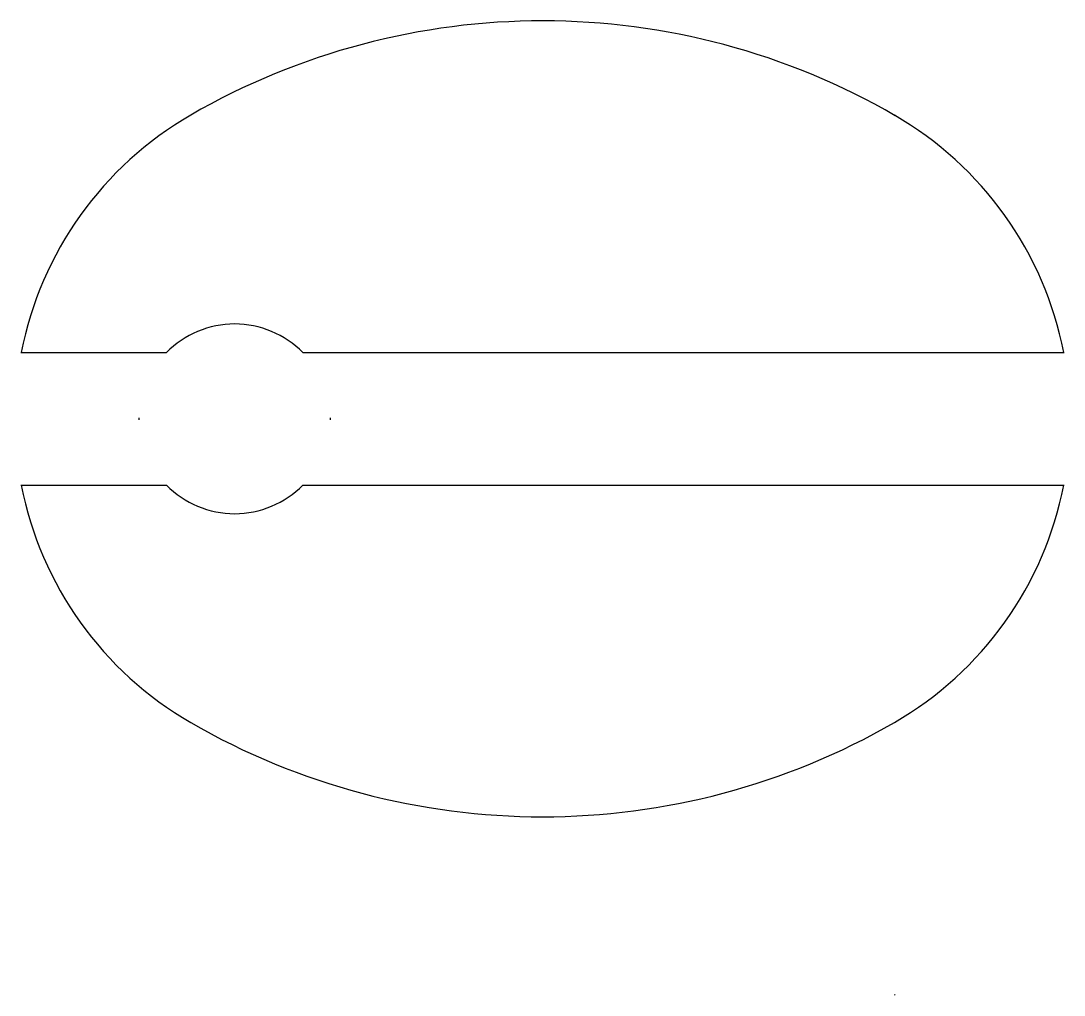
# Model space of a CAD drawing. Header units: millimetres. Extents: x 250 to 413, y 791 to 944.
import ezdxf

# ---------------------------------------------------------------- set-up
doc = ezdxf.new("R2010")
doc.units = ezdxf.units.MM
doc.layers.get('0').update_dxf_attribs({"linetype": 'CONTINUOUS'})

msp = doc.modelspace()

# ---------------------------------------------------------------- linework, layer by layer
for p, q in [((249.82, 892.1), (268.28, 892.1)), ((249.82, 892.1), (272.6, 892.1)), ((293.97, 892.1), (298.28, 892.1)), ((298.28, 892.1), (413.14, 892.1)), ((249.82, 871.34), (268.28, 871.34)), ((249.87, 871.34), (272.6, 871.34)), ((293.97, 871.34), (298.28, 871.34)), ((298.28, 871.34), (413.14, 871.34))]:
    msp.add_line(p, q)
for centre, radius, start, end in [((331.48, 833.87), 110.16, 59.9095, 120), ((303.94, 881.57), 55.08, 120, 168.9813), ((359.02, 881.57), 55.08, 11.0187, 60), ((283.28, 881.57), 15, 44.5737, 135.4263), ((283.28, 881.87), 15, 180, 180.573), ((283.28, 881.57), 15, 179.427, 180), ((283.28, 881.87), 15, -0.573, 0), ((283.28, 881.57), 15, 0, 0.573), ((303.94, 881.87), 55.08, 191.0187, 240), ((283.28, 881.87), 15, 224.5737, 315.4263), ((359.02, 881.87), 55.08, 300, 348.9813), ((331.48, 929.57), 110.16, 240, 300), ((331.48, 696.17), 110.16, 59.9095, 60)]:
    msp.add_arc(centre, radius, start, end)

doc.saveas('drawing.dxf')
